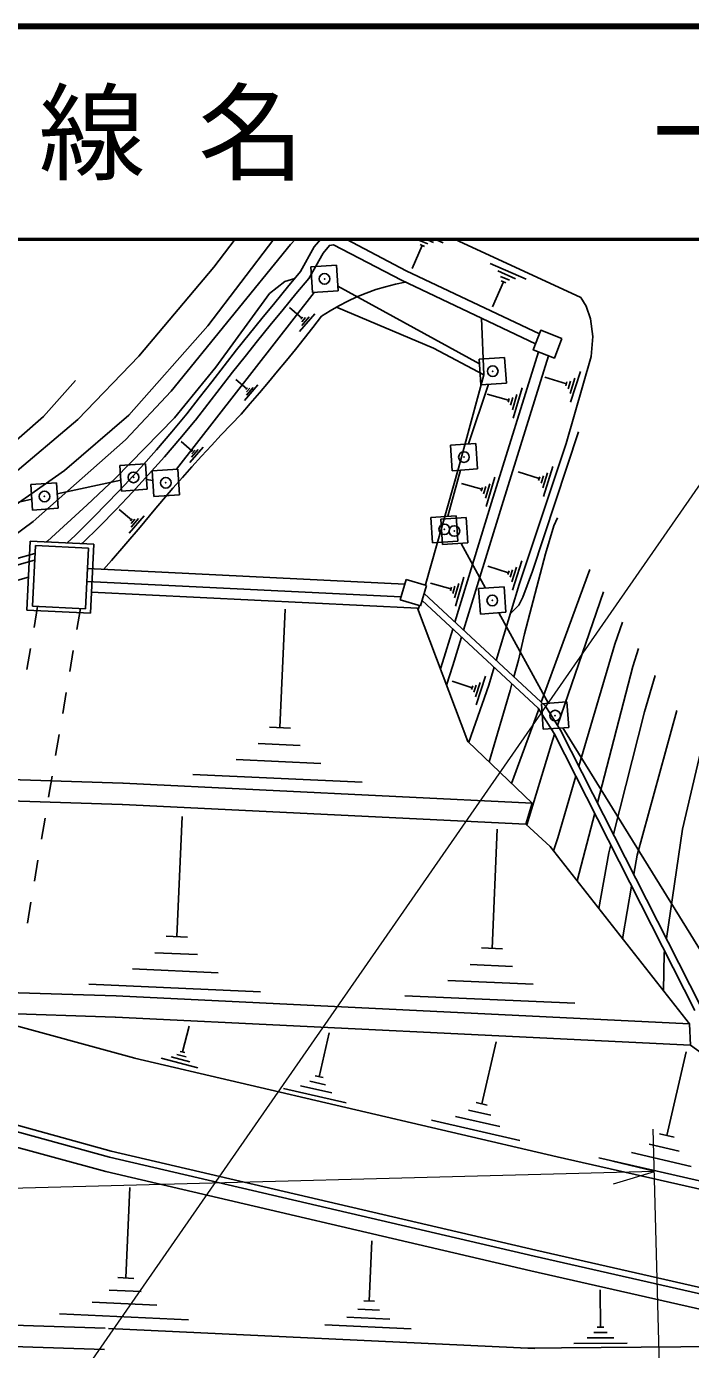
# Model space of a CAD drawing. Units: millimetres, scale not verified. Extents: x 40000 to 680000, y 20000 to 380000.
# Drawn here: x 187296 to 218516, y 317812 to 380000 of the extents above; entities that cross this region are included whole.
import ezdxf
from ezdxf.enums import TextEntityAlignment as Align

# ---------------------------------------------------------------- set-up
doc = ezdxf.new("R2010")
doc.units = ezdxf.units.MM
doc.header["$LTSCALE"] = 1000
doc.header["$PDMODE"] = 32
doc.header["$PDSIZE"] = 500
for name, color, linetype, lineweight in [('M-BGD', 7, 'Continuous', 25), ('M-BMK-ROW', 30, 'Continuous', 25), ('M-STR-HTXT', 7, 'Continuous', 13), ('M-TTL', 2, 'Continuous', 140), ('M-TTL-LINE', 7, 'Continuous', 50)]:
    doc.layers.add(name, color=color, linetype=linetype, lineweight=lineweight)
doc.layers.add('M-TTL-TXT', color=7, linetype='Continuous')
doc.styles.add('ＭＳ ゴシック', font='')
doc.styles.get('ＭＳ ゴシック').set_extended_font_data('MS Gothic')

msp = doc.modelspace()

# ---------------------------------------------------------------- linework, layer by layer
at = {"layer": 'M-BGD'}
for p, q in [((205904, 369706), (205432, 368624)), ((205778, 369944), (206164, 369776)), ((205807, 369748), (206001, 369664)), ((206072, 370000), (206425, 369846)), ((206494, 370000), (206879, 369832)), ((213365, 367256), (207420, 370000)), ((209102, 368863), (210783, 368130)), ((209449, 368511), (210290, 368145)), ((209586, 368252), (210006, 368068)), ((209723, 367992), (209209, 366815)), ((209618, 368038), (209828, 367946)), ((200246, 366292), (199667, 366791)), ((200851, 366491), (200138, 365664)), ((200291, 366343), (200202, 366240)), ((200590, 366356), (200234, 365942)), ((200418, 366324), (200240, 366117)), ((197650, 362975), (197141, 363413)), ((212678, 363200), (211673, 363520)), ((212706, 363290), (212649, 363111)), ((212878, 363334), (212764, 362975)), ((213079, 363468), (212851, 362750)), ((213336, 363781), (212880, 362346)), ((198180, 363150), (197554, 362424)), ((197689, 363020), (197610, 362929)), ((197951, 363031), (197638, 362668)), ((197800, 363003), (197644, 362821)), ((209962, 362428), (208956, 362722)), ((210158, 362566), (210053, 362206)), ((210355, 362703), (210145, 361985)), ((210603, 363021), (210183, 361583)), ((209988, 362518), (209936, 362338)), ((195073, 360059), (194568, 360494)), ((195600, 360233), (194978, 359512)), ((195112, 360104), (195034, 360014)), ((195372, 360115), (195062, 359754)), ((195223, 360087), (195067, 359907)), ((211401, 358750), (210417, 359063)), ((211429, 358838), (211374, 358662)), ((211598, 358881), (211486, 358530)), ((211794, 359013), (211571, 358309)), ((212047, 359319), (211600, 357913)), ((208703, 358246), (207748, 358525)), ((208728, 358331), (208678, 358161)), ((208889, 358377), (208790, 358036)), ((209076, 358508), (208876, 357825)), ((209312, 358809), (208913, 357444)), ((192227, 356807), (191657, 357298)), ((192822, 357003), (192120, 356189)), ((192270, 356858), (192183, 356756)), ((192565, 356870), (192214, 356463)), ((192396, 356838), (192220, 356635)), ((187315, 352566), (187473, 355812)), ((190469, 355666), (187473, 355812)), ((180446, 353192), (187695, 355233)), ((187574, 352753), (187713, 355600)), ((190210, 355479), (187713, 355600)), ((190072, 352632), (190210, 355479)), ((190312, 352420), (190469, 355666)), ((180684, 352948), (187680, 354917)), ((205077, 353791), (190163, 354516)), ((190413, 354511), (190422, 354503)), ((209956, 354324), (208991, 354631)), ((210340, 354581), (210122, 353893)), ((210588, 354882), (210150, 353504)), ((213780, 354469), (211499, 348233)), ((180873, 352274), (187390, 354108)), ((204902, 353199), (190134, 353917)), ((190383, 353901), (190387, 353904)), ((204858, 353048), (205141, 354007)), ((206100, 353724), (205141, 354007)), ((207859, 354123), (207460, 352758)), ((209983, 354411), (209928, 354238)), ((210148, 354453), (210039, 354108)), ((205686, 352660), (190359, 353405)), ((205817, 352765), (206100, 353724)), ((205987, 353342), (211699, 348048)), ((207250, 353560), (206295, 353839)), ((207275, 353645), (207225, 353475)), ((207436, 353691), (207337, 353350)), ((207623, 353821), (207423, 353139)), ((212268, 347148), (214426, 353426)), ((190072, 352632), (187574, 352753)), ((187817, 352742), (187651, 351755)), ((189829, 352644), (189663, 351658)), ((199213, 347045), (199465, 352616)), ((205817, 352765), (204858, 353048)), ((208049, 346388), (205686, 352660)), ((205712, 352593), (205767, 352780)), ((205892, 353021), (211352, 347960)), ((190312, 352420), (187315, 352566)), ((187485, 350769), (187320, 349783)), ((189497, 350672), (189331, 349685)), ((208251, 348921), (207306, 349221)), ((208278, 349005), (208224, 348836)), ((208439, 349046), (208332, 348709)), ((208628, 349172), (208414, 348498)), ((208870, 349467), (208441, 348117)), ((189165, 348699), (188999, 347713)), ((211382, 347912), (210105, 344422)), ((212110, 346762), (211352, 347960)), ((212406, 346930), (211699, 348048)), ((199710, 347023), (198715, 347068)), ((188834, 346727), (188668, 345741)), ((208094, 346374), (208048, 346390)), ((211076, 343493), (208049, 346388)), ((218718, 333749), (212110, 346762)), ((218990, 333965), (212406, 346930)), ((200171, 346204), (198182, 346295)), ((201130, 345363), (197151, 345544)), ((188502, 344755), (188336, 343769)), ((203084, 344477), (195125, 344838)), ((211076, 343493), (191844, 344427)), ((210777, 342506), (191811, 343428)), ((210777, 342506), (211076, 343493)), ((188170, 342782), (188004, 341796)), ((194369, 337224), (194617, 342864)), ((213186, 339848), (214012, 343016)), ((209183, 336667), (209429, 342267)), ((211919, 341461), (210777, 342506)), ((218469, 333122), (211919, 341461)), ((187838, 340810), (187673, 339824)), ((187507, 338838), (187341, 337852)), ((194872, 337201), (193865, 337246)), ((192389, 331503), (172254, 337026)), ((195340, 336374), (193326, 336462)), ((209683, 336645), (208683, 336689)), ((210148, 335823), (208148, 335911)), ((196312, 335523), (192283, 335701)), ((180384, 334796), (191506, 334432)), ((198291, 334629), (190233, 334983)), ((211113, 334979), (207113, 335155)), ((218469, 333122), (191514, 334432)), ((213077, 334091), (205078, 334443)), ((184526, 333660), (191473, 333432)), ((218512, 332119), (191481, 333432)), ((194627, 331798), (194944, 333011)), ((201056, 330635), (201533, 332706)), ((218469, 333122), (218512, 332119)), ((191199, 326852), (171204, 332337)), ((191273, 327143), (171271, 332629)), ((208699, 329364), (209370, 332276)), ((231337, 322765), (218512, 332119)), ((191027, 326173), (171053, 331652)), ((212246, 326872), (192370, 331508)), ((195357, 331051), (193624, 331504)), ((194969, 331338), (194102, 331564)), ((194798, 331568), (194364, 331681)), ((194735, 331769), (194518, 331826)), ((217401, 327869), (218308, 331810)), ((201358, 330254), (200618, 330424)), ((201241, 330593), (200871, 330678)), ((202331, 329407), (199372, 330088)), ((201659, 329873), (200180, 330214)), ((209123, 328828), (208083, 329068)), ((208959, 329304), (208439, 329424)), ((210492, 327637), (206332, 328595)), ((209548, 328293), (207468, 328772)), ((217752, 327788), (217049, 327950)), ((211235, 322487), (191273, 327143)), ((217975, 327144), (216567, 327468)), ((211168, 322195), (191199, 326852)), ((232054, 322375), (212243, 326873)), ((219826, 325532), (214197, 326829)), ((218549, 326419), (215734, 327067)), ((211008, 321513), (191027, 326173)), ((191966, 321176), (192162, 325426)), ((203404, 320092), (203535, 322929)), ((230359, 317838), (211168, 322195)), ((230426, 318130), (211235, 322487)), ((230956, 316985), (211014, 321512)), ((192345, 321159), (191586, 321194)), ((192696, 320534), (191179, 320604)), ((214277, 318860), (214264, 320613)), ((193427, 319892), (190392, 320033)), ((203892, 319663), (202879, 319710)), ((203657, 320080), (203151, 320104)), ((194917, 319215), (188846, 319496)), ((204380, 319235), (202354, 319328)), ((211188, 317869), (191149, 318808)), ((205374, 318783), (201322, 318970)), ((214592, 318612), (213966, 318607)), ((214433, 318861), (214120, 318859)), ((226481, 318001), (210590, 317881)), ((215534, 318118), (213030, 318099)), ((214907, 318364), (213654, 318355))]:
    msp.add_line(p, q, dxfattribs=at)
for points in [[(197114, 370000), (196103, 368692), (192581, 364504), (189710, 361533), (186559, 358860), (183475, 356719), (181050, 355434)], [(181827, 354447), (182321, 354689), (185220, 356415), (189077, 359135), (192115, 361729), (195823, 365924), (198928, 370000)], [(184251, 354263), (187609, 356727), (191944, 360576), (194098, 362855), (199715, 369753), (199943, 370000)], [(201135, 370000), (200825, 369636), (200183, 368481), (199575, 367750), (198970, 367017), (198369, 366281), (197772, 365541), (197178, 364799), (196589, 364053), (196003, 363304), (195421, 362552), (194843, 361798), (194132, 360944), (193407, 360102), (192668, 359272), (191916, 358455), (191150, 357650), (190370, 356858), (189578, 356079), (189209, 355728)], [(211230, 365086), (204920, 368068), (201738, 369743), (201540, 369705), (201238, 369349), (200621, 368238), (200567, 368159), (199960, 367431), (199357, 366700), (198757, 365966), (198161, 365228), (197570, 364487), (196982, 363744), (196398, 362997), (195818, 362248), (195241, 361495), (195230, 361481), (194514, 360621), (193783, 359773), (193039, 358937), (192281, 358113), (191509, 357302), (190724, 356504), (189926, 355719), (189899, 355694)], [(211411, 365554), (205144, 368515), (202323, 370000)], [(188242, 355775), (188278, 355807), (190151, 357515), (191463, 358751), (194252, 361601), (196192, 363982), (198724, 367454), (199450, 368012), (199917, 368161)], [(190911, 354480), (191290, 354902), (191971, 355681), (192641, 356470), (193298, 357269), (193737, 357783), (194180, 358294), (194627, 358803), (195077, 359307), (195531, 359809), (195989, 360307), (196450, 360802), (196915, 361293), (197383, 361781), (197818, 362279), (198250, 362781), (198678, 363285), (199102, 363793), (199522, 364304), (199938, 364817), (200351, 365334), (200760, 365854), (201165, 366377), (201566, 366634), (201978, 366873), (202400, 367092), (202832, 367292), (203273, 367471), (203722, 367630), (204178, 367768), (204639, 367885), (205106, 367980)], [(209377, 350200), (210459, 353778), (212675, 360398), (213849, 364491), (213928, 365433), (213810, 366254), (213605, 366860), (213365, 367256)], [(208791, 363625), (206427, 364878), (201870, 366811)], [(206047, 353740), (206072, 353824), (207606, 359244), (208791, 363625), (208685, 366289)], [(207439, 351996), (209161, 357620), (211369, 364705)], [(207847, 351619), (209639, 357472), (211836, 364524)], [(177713, 358985), (178534, 359010), (179309, 358905), (180952, 358027), (181586, 357882), (182266, 357948), (183694, 358368), (185922, 359775), (188098, 361660), (189599, 363359)], [(213248, 360952), (211092, 354396), (210637, 353173), (210441, 352794), (210040, 352391)], [(210207, 349430), (210424, 350220), (210706, 351454), (211693, 355215), (212084, 356527), (212268, 356912)], [(213266, 345235), (214950, 350970), (215310, 351997)], [(206763, 349801), (206862, 350111), (207342, 351678)], [(207047, 349047), (207339, 349962), (207749, 351300)], [(214141, 343513), (215810, 349913), (216075, 350762)], [(208087, 346354), (209026, 349040), (209280, 349881)], [(216858, 349497), (216357, 347793), (214894, 342030)], [(209041, 345440), (210031, 348787), (210118, 349104)], [(215845, 340157), (216001, 341056), (217874, 347855)], [(210817, 342470), (211956, 346240), (212125, 346732)], [(217378, 337138), (218144, 342276), (219015, 346012)], [(162738, 345309), (177334, 344901), (191833, 344426)], [(212077, 341259), (212276, 341862), (213127, 344759)], [(160488, 344371), (177304, 343902), (191801, 343427)], [(214767, 341529), (214671, 341152), (214211, 338542)], [(215327, 337122), (215335, 337214), (215748, 339598)], [(217237, 334689), (217271, 336420), (217292, 336558)], [(119905, 320620), (127571, 320508), (152085, 319971), (176557, 319288), (190994, 318815)], [(119812, 319621), (127553, 319508), (152060, 318971), (176527, 318288), (190962, 317815)]]:
    msp.add_lwpolyline(points, dxfattribs=at)
msp.add_lwpolyline([(212471, 365336), (211475, 365720), (211120, 364800), (212116, 364416)], close=True, dxfattribs=at)
at = {"layer": 'M-BMK-ROW'}
for p, q in [((200669, 368695), (201866, 368777)), ((201866, 368777), (201948, 367579)), ((200751, 367498), (200669, 368695)), ((201948, 367579), (200751, 367498)), ((208593, 364141), (201933, 367795)), ((200814, 367502), (194342, 359186)), ((208578, 364356), (209775, 364437)), ((209775, 364437), (209857, 363240)), ((208659, 363159), (208578, 364356)), ((208070, 360375), (209011, 363183)), ((209857, 363240), (208659, 363159)), ((207225, 360317), (208422, 360399)), ((207306, 359120), (207225, 360317)), ((208422, 360399), (208503, 359202)), ((191690, 359363), (192887, 359444)), ((192887, 359444), (192968, 358247)), ((191771, 358165), (191690, 359363)), ((193208, 359109), (194405, 359190)), ((193289, 357912), (193208, 359109)), ((194405, 359190), (194486, 357993)), ((207106, 356977), (207697, 359147)), ((208503, 359202), (207306, 359120)), ((187503, 358468), (188701, 358549)), ((187585, 357270), (187503, 358468)), ((188701, 358549), (188782, 357352)), ((188735, 358036), (191736, 358678)), ((192968, 358247), (191771, 358165)), ((192937, 358703), (193239, 358653)), ((172558, 354422), (187550, 357777)), ((194486, 357993), (193289, 357912)), ((188782, 357352), (187585, 357270)), ((206300, 356922), (207497, 357003)), ((207497, 357003), (207578, 355806)), ((206381, 355725), (206300, 356922)), ((206774, 356843), (207971, 356924)), ((206855, 355646), (206774, 356843)), ((207971, 356924), (208052, 355727)), ((207578, 355806), (206381, 355725)), ((208052, 355727), (206855, 355646)), ((207730, 355705), (208878, 353602)), ((208555, 353580), (209753, 353661)), ((208637, 352383), (208555, 353580)), ((209753, 353661), (209834, 352464)), ((209834, 352464), (208637, 352383)), ((209511, 352438), (211832, 348185)), ((211509, 348168), (212707, 348249)), ((211591, 346970), (211509, 348168)), ((212707, 348249), (212788, 347052)), ((212788, 347052), (211591, 346970)), ((212506, 347028), (219591, 335582))]:
    msp.add_line(p, q, dxfattribs=at)
for p in [(201308, 368137), (209217, 363798), (207864, 359760), (192329, 358805), (193847, 358551), (188143, 357910), (206939, 356364), (207413, 356285), (209195, 353022), (212149, 347610)]:
    msp.add_point(p, dxfattribs=at)
at = {"layer": 'M-STR-HTXT'}
for p, q in [((220000, 360000), (181813, 304987)), ((217617, 295537), (216761, 328176)), ((216814, 326176), (214869, 326643)), ((216814, 326176), (70070, 322328)), ((214896, 325608), (216814, 326176))]:
    msp.add_line(p, q, dxfattribs=at)
at = {"layer": 'M-TTL'}
msp.add_line((680000, 380000), (40000, 380000), dxfattribs=at)
at = {"layer": 'M-TTL-LINE'}
msp.add_line((40000, 370000), (680000, 370000), dxfattribs=at)

# ---------------------------------------------------------------- texts
at = {"layer": 'M-TTL-TXT', "style": 'ＭＳ ゴシック'}
for s, p in [('路 線 名', (180380, 375000)), ('一般国道490号', (216734, 375000))]:
    msp.add_text(s, height=3666, dxfattribs=at).set_placement(p, align=Align.MIDDLE_LEFT)

doc.saveas('drawing.dxf')
